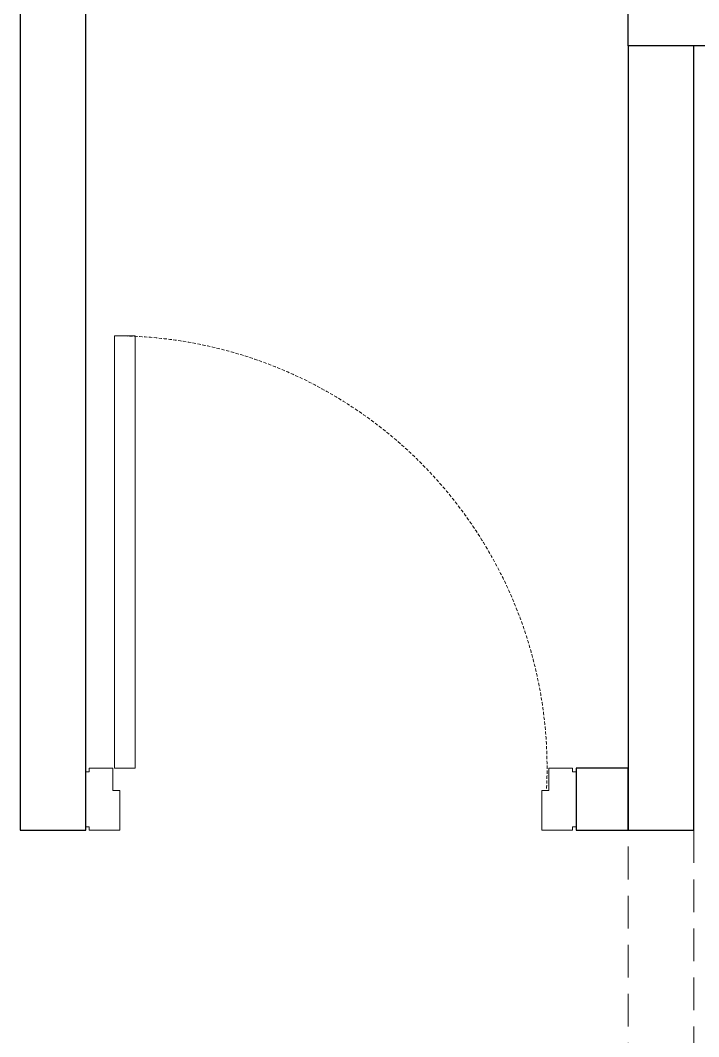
# Model space of a CAD drawing. Header units: millimetres. Extents: x 1426981 to 1441736, y -20160 to -13360.
# Drawn here: x 1438986 to 1440024, y -17455 to -15901 of the extents above; entities that cross this region are included whole.
import ezdxf

# ---------------------------------------------------------------- set-up
doc = ezdxf.new("R2010")
doc.units = ezdxf.units.MM
doc.header["$LTSCALE"] = 40
doc.linetypes.add('a_p6_plan_L18$0$HIDDEN', pattern=[0.375, 0.25, -0.125])
doc.linetypes.add('HIDDEN2', pattern=[0.1875, 0.125, -0.0625])
for name, color, linetype, lineweight in [('LENS-CURTAIN', 5, 'a_p6_plan_L18$0$HIDDEN', 9), ('LENS-DOOR', 34, 'Continuous', 20), ('LENS-PARTITION', 21, 'Continuous', 25)]:
    doc.layers.add(name, color=color, linetype=linetype, lineweight=lineweight)

# ---------------------------------------------------------------- blocks, each defined once
blk = doc.blocks.new('*U41')
at = {"layer": 'LENS-DOOR'}
for p, q in [((547491.5340860761, 1778573.7924707), (547491.5340860656, 1779235.250802662)), ((547522.784086071, 1779235.250802675), (547491.5340860656, 1779235.250802662)), ((547522.784086071, 1779235.250802675), (547522.7840860628, 1778573.792470713)), ((547447.2632527373, 1778568.584137381), (547452.47158606, 1778568.584137381)), ((547447.263252747, 1778484.134138706), (547447.2632527373, 1778568.584137381)), ((547452.4715860507, 1778573.792470734), (547488.9299194042, 1778573.7924707)), ((547452.47158606, 1778568.584137381), (547452.4715860507, 1778573.792470734)), ((547488.9299194128, 1778539.938304102), (547488.9299194042, 1778573.7924707)), ((547522.7840860628, 1778573.792470713), (547491.5340860761, 1778573.7924707)), ((548192.0549194112, 1778573.792470735), (548155.5965860668, 1778573.792470727)), ((548155.5965860802, 1778539.938304124), (548155.5965860668, 1778573.792470727)), ((548192.0549194157, 1778568.584137383), (548192.0549194112, 1778573.792470735)), ((548197.2632527313, 1778568.584137406), (548192.0549194157, 1778568.584137383)), ((548197.2632527527, 1778484.134138698), (548197.2632527313, 1778568.584137406)), ((547488.9299194128, 1778539.938304102), (547499.3465860789, 1778539.938304074)), ((547499.3465860636, 1778478.925805333), (547499.3465860789, 1778539.938304074)), ((548145.1799194103, 1778478.925805379), (548145.1799194093, 1778539.938304106)), ((548155.5965860802, 1778539.938304124), (548145.1799194093, 1778539.938304106)), ((547447.263252747, 1778484.134138706), (547452.4715860719, 1778484.134138706)), ((547452.4715860719, 1778478.925805353), (547452.4715860719, 1778484.134138706)), ((548192.0549194114, 1778478.925805387), (548192.0549194114, 1778484.134138698)), ((548197.2632527527, 1778484.134138698), (548192.0549194114, 1778484.134138698)), ((547452.4715860719, 1778478.925805353), (547499.3465860636, 1778478.925805333)), ((548192.0549194114, 1778478.925805387), (548145.1799194103, 1778478.925805379))]:
    blk.add_line(p, q, dxfattribs=at)
at = {"layer": 'LENS-DOOR', "color": 7, "linetype": 'HIDDEN2', "extrusion": (0, 0, -1)}
blk.add_ellipse((547491.5340860761, 1778573.7924707), major_axis=(661.4583333320758, 0.0034430872082161), ratio=0.9999999979146821, start_param=-1.570791121506941, end_param=0.0512086788949202, dxfattribs=at)

msp = doc.modelspace()

# ---------------------------------------------------------------- linework, layer by layer
at = {"layer": 'LENS-CURTAIN', "ltscale": 5}
msp.add_lwpolyline([(1439916.259465105, -17889.63792253285), (1439916.259465105, -17139.63792253285), (1440016.259465105, -17139.63792253285), (1440016.259465105, -17889.63792253285)], close=True, dxfattribs=at)
at = {"layer": 'LENS-PARTITION'}
for points in [[(1438986.259465105, -15159.63791839033), (1438986.259465105, -17139.63792253285), (1439086.259465105, -17139.63792253285), (1439086.259465105, -15159.63791839033)], [(1439916.259465105, -15839.63792251702), (1441486.259465105, -15839.6379225254), (1441486.259465105, -15939.6379225254), (1439916.259465105, -15939.63792251702)], [(1439916.259465105, -15939.6379225254), (1439916.259465105, -17139.63792253285), (1440016.259465105, -17139.63792253285), (1440016.259465105, -15939.6379225254)], [(1439836.259465105, -17139.63792248753), (1439916.259465105, -17139.63792248885), (1439916.259465105, -17044.77125714114), (1439836.259465105, -17044.77125713982)]]:
    msp.add_lwpolyline(points, close=True, dxfattribs=at)

# ---------------------------------------------------------------- block references
at = {"layer": 'LENS-DOOR'}
msp.add_blockref('*U41', (891638.9962123636, -1795618.563727876), dxfattribs=at)

doc.saveas('drawing.dxf')
